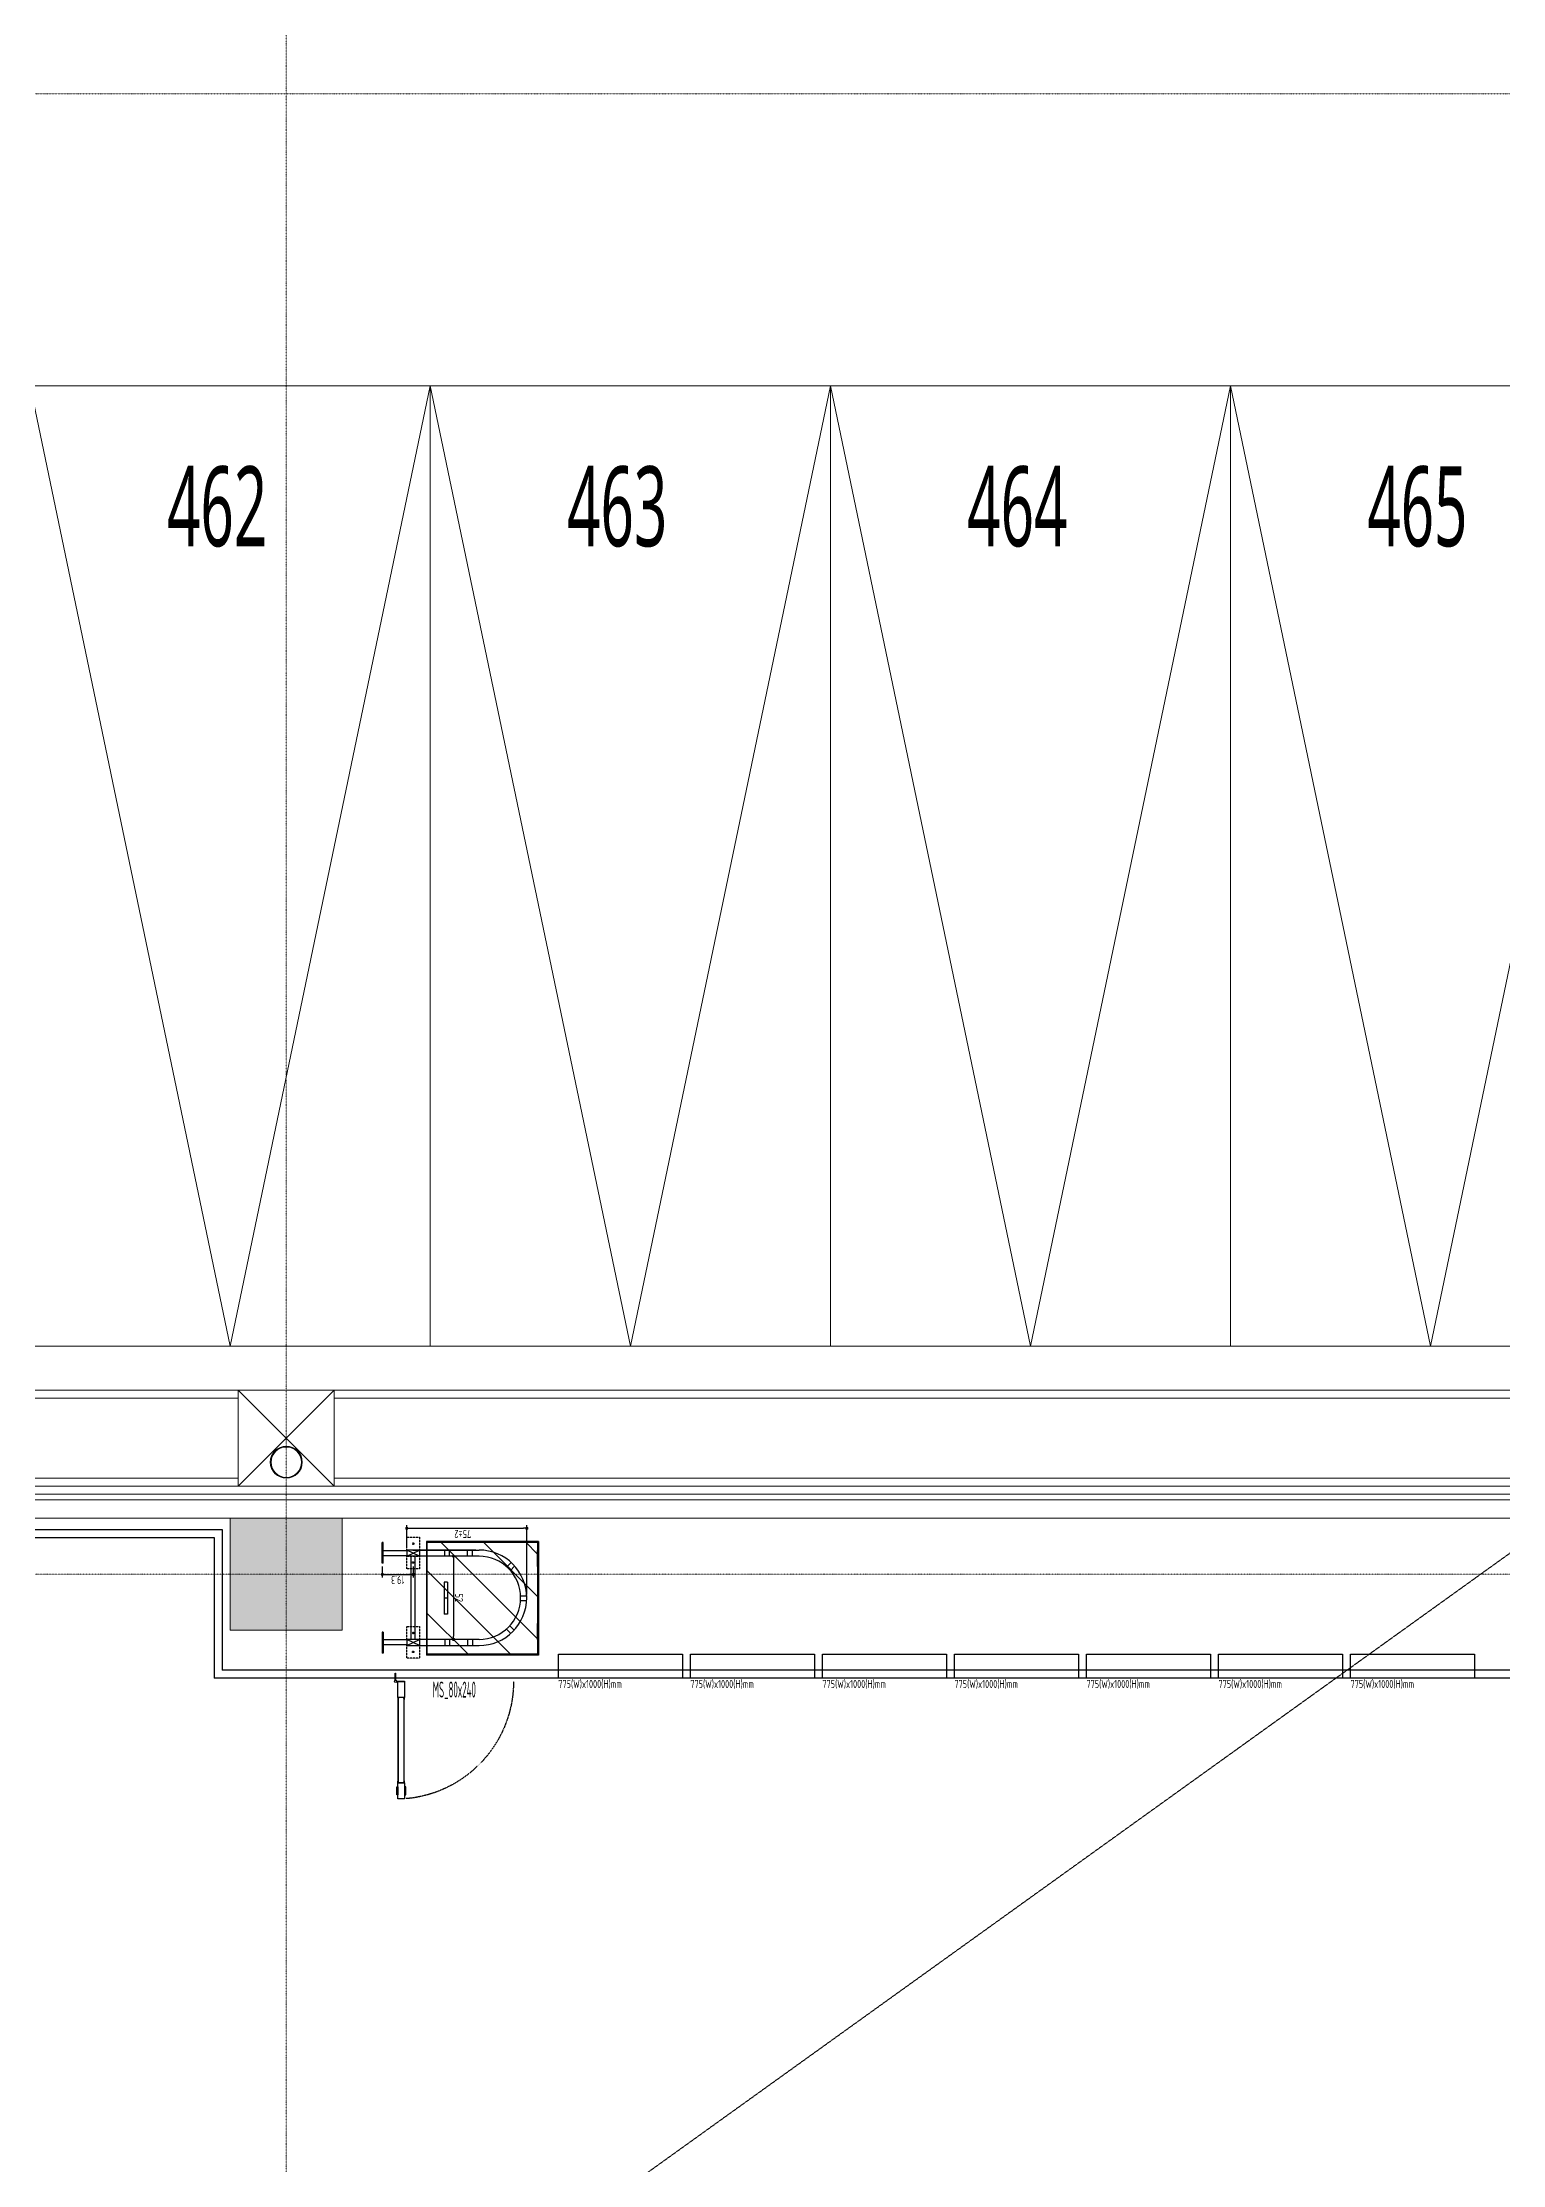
# Model space of a CAD drawing. Extents: x -76427 to 292734, y -42117 to 131250.
# Drawn here: x 225276 to 234400, y 86312 to 99570 of the extents above; entities that cross this region are included whole.
import ezdxf
from ezdxf.enums import TextEntityAlignment as Align

# ---------------------------------------------------------------- set-up
doc = ezdxf.new("R2010")
doc.units = 0
doc.header["$LTSCALE"] = 10
for name, pattern in [('H12PL1$0$HIDDEN', [0.4, 0.3, -0.1]), ('H12PL1$0$JJP_三點線', [0.9, 0.3, -0.15, 0, -0.15, 0, -0.15, 0, -0.15]), ('XFDP10$0$HIDDEN', [0.3, 0.2, -0.1]), ('XFDP10$0$HIDDEN2', [0.1875, 0.125, -0.0625]), ('XFM7P10ICA$0$H12PL1$0$JJP_三點線', [0.9, 0.3, -0.15, 0, -0.15, 0, -0.15, 0, -0.15]), ('XFM7P10ICA$0$XFDP15$0$HIDDEN', [0.3, 0.2, -0.1]), ('XFM7P10ICA$0$XFDP15$0$HIDDEN2', [0.1875, 0.125, -0.0625])]:
    doc.linetypes.add(name, pattern=pattern)
for name, color, linetype in [('H12PL1$0$A-OBJE-2D', 252, 'Continuous'), ('H12PL1$0$A-OBJE-MEP', 252, 'Continuous'), ('H12PL1$0$A-WALL-EX', 252, 'Continuous'), ('H12PL1$0$L10_14_DRAN', 252, 'Continuous'), ('H12PL1$0$L10_14_KABE1', 252, 'Continuous'), ('H12PL1$0$L10_14_PKG', 252, 'Continuous'), ('H12PL1$0$L10_14_PKG-NN', 252, 'Continuous'), ('H12PL1$0$L10_14_SUGATA3', 252, 'Continuous'), ('H12PL1$0$S-COL', 252, 'Continuous'), ('H12PL1$0$S-GRID', 252, 'Continuous'), ('XFDP10$0$A-Dim', 1, 'Continuous'), ('XFDP10$0$A-Door (50K)', 2, 'Continuous'), ('XFDP10$0$A-S-C1-800x1000-v (50K)', 212, 'Continuous'), ('XFDP10$0$A-STAIR (50K)', 2, 'Continuous'), ('XFDP10$0$A-W-P1S (50K)', 2, 'Continuous'), ('XFDP10$0$Lad-Door', 1, 'Continuous'), ('XFM7P10ICA$0$H12PL1$0$A-OBJE-MEP', 252, 'Continuous'), ('XFM7P10ICA$0$H12PL1$0$A-WALL-EX', 252, 'Continuous'), ('XFM7P10ICA$0$H12PL1$0$Hattch', 252, 'Continuous'), ('XFM7P10ICA$0$H12PL1$0$L-ROAD', 252, 'Continuous'), ('XFM7P10ICA$0$H12PL1$0$S-COL', 252, 'Continuous'), ('XFM7P10ICA$0$H12PL1$0$S-GRID', 252, 'Continuous'), ('XFM7P10ICA$0$XFDP15$0$A-Dim', 1, 'Continuous'), ('XFM7P10ICA$0$XFDP15$0$A-Door (50K)', 2, 'Continuous'), ('XFM7P10ICA$0$XFDP15$0$A-STAIR (50K)', 2, 'Continuous'), ('XFM7P10ICA$0$XFDP15$0$A-W-P1S (50K)', 2, 'Continuous'), ('XFM7P10ICA$0$XFDP15$0$Lad-Door', 1, 'Continuous')]:
    doc.layers.add(name, color=color, linetype=linetype)
doc.styles.add('H12PL1$0$Standard', font='', dxfattribs={"width": 0.8})
doc.styles.add('XFDP10$0$AA-TXT', font='isocp.shx', dxfattribs={"width": 0.8, "bigfont": 'china.shx'})
doc.styles.add('XFDP10$0$dim-txt', font='isocp.shx', dxfattribs={"width": 0.8, "bigfont": 'china.shx'})
doc.styles.add('XFM7P10ICA$0$XFDP15$0$AA-TXT', font='isocp.shx', dxfattribs={"width": 0.8, "bigfont": 'china.shx'})
doc.styles.add('XFM7P10ICA$0$XFDP15$0$dim-txt', font='isocp.shx', dxfattribs={"width": 0.8, "bigfont": 'china.shx'})
doc.styles.get('H12PL1$0$Standard').set_extended_font_data('Microsoft JhengHei')
doc.dimstyles.new('XFDP10$0$20-dim', dxfattribs={"dimscale": 20, "dimtxt": 0.25, "dimasz": 0.1, "dimexe": 0.1, "dimexo": 0.1, "dimgap": 0.05, "dimtad": 1, "dimdec": 1, "dimdsep": 46, "dimtxsty": 'XFDP10$0$dim-txt', "dimblk": 'XFDP10$0$Dot', "dimcen": 2, "dimclrd": 256, "dimclre": 256, "dimclrt": 256, "dimadec": 0, "dimazin": 0, "dimtfac": 1, "dimtdec": 1, "dimtix": 1, "dimtmove": 2, "dimatfit": 3, "dimfxl": 1, "dimtvp": 1, "dimarcsym": 0})
doc.dimstyles.new('XFM7P10ICA$0$XFDP15$0$20-dim', dxfattribs={"dimscale": 20, "dimtxt": 0.25, "dimasz": 0.1, "dimexe": 0.1, "dimexo": 0.1, "dimgap": 0.05, "dimtad": 1, "dimdec": 1, "dimdsep": 46, "dimtxsty": 'XFM7P10ICA$0$XFDP15$0$dim-txt', "dimblk": 'XFM7P10ICA$0$XFDP15$0$Dot', "dimcen": 2, "dimclrd": 256, "dimclre": 256, "dimclrt": 256, "dimadec": 0, "dimazin": 0, "dimtfac": 1, "dimtdec": 1, "dimtix": 1, "dimtmove": 2, "dimatfit": 3, "dimfxl": 1, "dimtvp": 1, "dimarcsym": 0})
pattern_1 = [(135, (-3.226, 0), (-13.2583, -13.2583), [])]

# ---------------------------------------------------------------- blocks, each defined once
blk = doc.blocks.new('XFM7P10ICA$0$XFDP15$0$Dot')
at = {"color": 0, "linetype": 'ByBlock', "lineweight": -2}
blk.add_line((-0.5, 0), (-1, 0), dxfattribs=at)
at = {"color": 0, "linetype": 'ByBlock', "const_width": 0.5}
blk.add_lwpolyline([(-0.25, 0, 1), (0.25, 0, 1)], format="xyb", close=True, dxfattribs=at)
blk = doc.blocks.new('*D355')
at = {"layer": 'DEFPOINTS', "color": 0, "transparency": 16777216}
for p in [(-19.3, -14.6), (-19.3, -21.5), (0, -21.5)]:
    blk.add_point(p, dxfattribs=at)
at = {"layer": 'XFM7P10ICA$0$XFDP15$0$A-Dim', "lineweight": -2, "transparency": 16777216}
for p, q in [((-19.3, -19.5), (-19.3, -12.6)), ((0, -19.5), (0, -12.6)), ((-2, -14.6), (-17.3, -14.6))]:
    blk.add_line(p, q, dxfattribs=at)
at = {"layer": 'XFM7P10ICA$0$XFDP15$0$A-Dim', "lineweight": -2, "transparency": 16777216, "xscale": 2, "yscale": 2, "zscale": 2, "rotation": 180}
blk.add_blockref('XFM7P10ICA$0$XFDP15$0$Dot', (-19.3, -14.6), dxfattribs=at)
at = {"layer": 'XFM7P10ICA$0$XFDP15$0$A-Dim', "lineweight": -2, "transparency": 16777216, "xscale": 2, "yscale": 2, "zscale": 2}
blk.add_blockref('XFM7P10ICA$0$XFDP15$0$Dot', (0, -14.6), dxfattribs=at)
at = {"layer": 'XFM7P10ICA$0$XFDP15$0$A-Dim', "transparency": 16777216, "insert": (-9.6, -11.1), "char_height": 5, "attachment_point": 5, "style": 'XFM7P10ICA$0$XFDP15$0$dim-txt'}
blk.add_mtext('\\A1;19.3', dxfattribs=at)
blk = doc.blocks.new('*D356')
at = {"layer": 'DEFPOINTS', "color": 0, "transparency": 16777216}
for p in [(-90.3, 0), (-15.3, -29.8), (-90.3, -43.4)]:
    blk.add_point(p, dxfattribs=at)
at = {"layer": 'XFM7P10ICA$0$XFDP15$0$A-Dim', "lineweight": -2, "transparency": 16777216}
for p, q in [((-90.3, -2), (-90.3, -45.4)), ((-15.3, -31.8), (-15.3, -45.4)), ((-17.3, -43.4), (-88.3, -43.4))]:
    blk.add_line(p, q, dxfattribs=at)
at = {"layer": 'XFM7P10ICA$0$XFDP15$0$A-Dim', "lineweight": -2, "transparency": 16777216, "xscale": 2, "yscale": 2, "zscale": 2, "rotation": 180}
blk.add_blockref('XFM7P10ICA$0$XFDP15$0$Dot', (-90.3, -43.4), dxfattribs=at)
at = {"layer": 'XFM7P10ICA$0$XFDP15$0$A-Dim', "lineweight": -2, "transparency": 16777216, "xscale": 2, "yscale": 2, "zscale": 2}
blk.add_blockref('XFM7P10ICA$0$XFDP15$0$Dot', (-15.3, -43.4), dxfattribs=at)
at = {"layer": 'XFM7P10ICA$0$XFDP15$0$A-Dim', "transparency": 16777216, "insert": (-52.8, -39.9), "char_height": 5, "attachment_point": 5, "style": 'XFM7P10ICA$0$XFDP15$0$dim-txt'}
blk.add_mtext('\\A1;75', dxfattribs=at)
blk = doc.blocks.new('*D357')
at = {"layer": 'DEFPOINTS', "color": 0, "transparency": 16777216}
for p in [(-52.1, 26), (-44.5, 26), (-52.1, -26)]:
    blk.add_point(p, dxfattribs=at)
at = {"layer": 'XFM7P10ICA$0$XFDP15$0$A-Dim', "lineweight": -2, "transparency": 16777216}
for p, q in [((-50.1, 26), (-42.5, 26)), ((-44.5, -24), (-44.5, 24)), ((-50.1, -26), (-42.5, -26))]:
    blk.add_line(p, q, dxfattribs=at)
at = {"layer": 'XFM7P10ICA$0$XFDP15$0$A-Dim', "lineweight": -2, "transparency": 16777216, "xscale": 2, "yscale": 2, "zscale": 2}
for p, rotation in [((-44.5, 26), 90), ((-44.5, -26), 270)]:
    blk.add_blockref('XFM7P10ICA$0$XFDP15$0$Dot', p, dxfattribs=dict(at, rotation=rotation))
at = {"layer": 'XFM7P10ICA$0$XFDP15$0$A-Dim', "transparency": 16777216, "insert": (-48, 0), "char_height": 5, "attachment_point": 5, "rotation": 90, "style": 'XFM7P10ICA$0$XFDP15$0$dim-txt'}
blk.add_mtext('\\A1;52', dxfattribs=at)
blk = doc.blocks.new('XFM7P10ICA$0$XFDP15$0$GAD2205')
blk.add_lwpolyline([(0, 1), (0, 1), (-18, 1, -0.414214), (-18, 2), (-18, 3, -0.414214), (-18, 3), (-14, 3, 0.414214), (-13, 4), (-13, 4, 0.414214), (-14, 4), (-18, 4, -0.414214), (-18, 5), (-18, 12, -0.414214), (-18, 12), (-18, 12, 0.414214), (-18, 12), (-18, 14, 0.72636), (-19, 14), (-19, 13, 0.158507), (-19, 13), (-19, 0, 0.414214), (-19, 0), (19, 0, 0.414214), (19, 0), (19, 13, 0.158507), (19, 13), (19, 14, 0.72636), (18, 14), (18, 12, 0.414214), (18, 12, -0.414214), (18, 12), (18, 5, -0.414214), (18, 4), (14, 4, 0.414214), (13, 4), (13, 4, 0.414214), (14, 3), (18, 3, -0.414214), (18, 3), (18, 2, -0.414214), (18, 1), (0, 1)], format="xyb", close=True)
blk = doc.blocks.new('XFM7P10ICA$0$XFDP15$0$Door-S80ap')
for p, q in [((8.8, 70.4), (8.8, 75.3)), ((8.8, 75.3), (9.6, 75.3)), ((9.6, 70.4), (8.8, 70.4)), ((9.6, 75.3), (9.6, 70.4))]:
    blk.add_line(p, q)
blk.add_lwpolyline([(4.8, 70.4), (4.8, 75.3), (4, 75.3), (4, 70.4)], close=True)
at = {"ltscale": 5}
for points in [[(8.8, 67.8), (8.8, 77.9), (4.8, 77.9), (4.8, 67.8)], [(5, 67.5), (5, 14.8), (5, 14.8), (5, 67.5)], [(8.6, 14.8), (8.5, 14.8), (8.5, 67.5), (8.6, 67.5)], [(8.8, 4.3), (8.8, 14.4), (4.8, 14.4), (4.8, 4.3)]]:
    blk.add_lwpolyline(points, close=True, dxfattribs=at)
blk.add_lwpolyline([(4.8, 67.9), (4.8, 66.7, 0.158507), (4.9, 66.7), (4.9, 66.5, 0.72636), (5, 66.6), (5, 66.7, 0.414214), (5, 66.7, -0.414214), (4.9, 66.8), (4.9, 67.5, -0.414214), (5, 67.5), (5.4, 67.5, 0.414214), (5.4, 67.5), (5.4, 67.6, 0.414214), (5.4, 67.6), (5, 67.6, -0.414214), (4.9, 67.6), (4.9, 67.8, -0.414214), (5, 67.8), (6.8, 67.8), (6.8, 67.8), (6.8, 67.8), (8.6, 67.8, -0.414214), (8.6, 67.8), (8.6, 67.6, -0.414214), (8.6, 67.6), (8.2, 67.6, 0.414214), (8.1, 67.6), (8.1, 67.5, 0.414214), (8.2, 67.5), (8.6, 67.5, -0.414214), (8.6, 67.5), (8.6, 66.8, -0.414214), (8.6, 66.7), (8.6, 66.7, 0.414214), (8.6, 66.7), (8.6, 66.6, 0.72636), (8.6, 66.5), (8.7, 66.7, 0.158507), (8.7, 66.7), (8.7, 67.9, 0.414214), (8.7, 67.9), (4.9, 67.9, 0.414214)], format="xyb", close=True, dxfattribs=at)
at = {"ltscale": 500}
for points in [[(3.2, -0.6), (3.2, 3.9), (3, 3.9), (3, -0.6)], [(8.5, 4.8), (4, 4.8), (4, 4.6), (8.5, 4.6)]]:
    blk.add_lwpolyline(points, close=True, dxfattribs=at)
at = {"linetype": 'XFM7P10ICA$0$XFDP15$0$HIDDEN', "ltscale": 0.1}
blk.add_arc((3.4, 4.4), 73.6, 0, 84.8641, dxfattribs=at)
at = {"ltscale": 500, "extrusion": (0, 0, -1)}
blk.add_ellipse((3.4, 4.4), major_axis=(-0.495, 0.495), ratio=1, start_param=5.497787, end_param=11.780972, dxfattribs=at)
at = {"ltscale": 5, "xscale": 0.1000000000058208, "yscale": 0.1000000000058208, "zscale": 0.1000000000058208}
blk.add_blockref('XFM7P10ICA$0$XFDP15$0$GAD2205', (6.8, 14.3), dxfattribs=at)
at = {"color": 9, "style": 'XFM7P10ICA$0$XFDP15$0$AA-TXT', "width": 0.45}
blk.add_attdef('100x240', text='', height=10, dxfattribs=at).set_placement((40, 10), align=Align.MIDDLE)
blk = doc.blocks.new('XFDP10$0$Dot')
at = {"color": 0, "linetype": 'ByBlock', "lineweight": -2}
blk.add_line((-0.5, 0), (-1, 0), dxfattribs=at)
at = {"color": 0, "linetype": 'ByBlock', "const_width": 0.5}
blk.add_lwpolyline([(-0.25, 0, 1), (0.25, 0, 1)], format="xyb", close=True, dxfattribs=at)
blk = doc.blocks.new('*D481')
at = {"layer": 'DEFPOINTS', "color": 0, "transparency": 16777216}
for p in [(-19.3, -14.6), (-19.3, -21.5), (0, -21.5)]:
    blk.add_point(p, dxfattribs=at)
at = {"layer": 'XFDP10$0$A-Dim', "lineweight": -2, "transparency": 16777216}
for p, q in [((-19.3, -19.5), (-19.3, -12.6)), ((0, -19.5), (0, -12.6)), ((-2, -14.6), (-17.3, -14.6))]:
    blk.add_line(p, q, dxfattribs=at)
at = {"layer": 'XFDP10$0$A-Dim', "lineweight": -2, "transparency": 16777216, "xscale": 2, "yscale": 2, "zscale": 2, "rotation": 180}
blk.add_blockref('XFDP10$0$Dot', (-19.3, -14.6), dxfattribs=at)
at = {"layer": 'XFDP10$0$A-Dim', "lineweight": -2, "transparency": 16777216, "xscale": 2, "yscale": 2, "zscale": 2}
blk.add_blockref('XFDP10$0$Dot', (0, -14.6), dxfattribs=at)
at = {"layer": 'XFDP10$0$A-Dim', "transparency": 16777216, "insert": (-9.6, -11.1), "char_height": 5, "attachment_point": 5, "style": 'XFDP10$0$dim-txt'}
blk.add_mtext('\\A1;19.3', dxfattribs=at)
blk = doc.blocks.new('*D482')
at = {"layer": 'DEFPOINTS', "color": 0, "transparency": 16777216}
for p in [(-90.3, 0), (-15.3, -29.8), (-90.3, -43.4)]:
    blk.add_point(p, dxfattribs=at)
at = {"layer": 'XFDP10$0$A-Dim', "lineweight": -2, "transparency": 16777216}
for p, q in [((-90.3, -2), (-90.3, -45.4)), ((-15.3, -31.8), (-15.3, -45.4)), ((-17.3, -43.4), (-88.3, -43.4))]:
    blk.add_line(p, q, dxfattribs=at)
at = {"layer": 'XFDP10$0$A-Dim', "lineweight": -2, "transparency": 16777216, "xscale": 2, "yscale": 2, "zscale": 2, "rotation": 180}
blk.add_blockref('XFDP10$0$Dot', (-90.3, -43.4), dxfattribs=at)
at = {"layer": 'XFDP10$0$A-Dim', "lineweight": -2, "transparency": 16777216, "xscale": 2, "yscale": 2, "zscale": 2}
blk.add_blockref('XFDP10$0$Dot', (-15.3, -43.4), dxfattribs=at)
at = {"layer": 'XFDP10$0$A-Dim', "transparency": 16777216, "insert": (-52.8, -39.9), "char_height": 5, "attachment_point": 5, "style": 'XFDP10$0$dim-txt'}
blk.add_mtext('\\A1;75', dxfattribs=at)
blk = doc.blocks.new('*D483')
at = {"layer": 'DEFPOINTS', "color": 0, "transparency": 16777216}
for p in [(-52.1, 26), (-44.5, 26), (-52.1, -26)]:
    blk.add_point(p, dxfattribs=at)
at = {"layer": 'XFDP10$0$A-Dim', "lineweight": -2, "transparency": 16777216}
for p, q in [((-50.1, 26), (-42.5, 26)), ((-44.5, -24), (-44.5, 24)), ((-50.1, -26), (-42.5, -26))]:
    blk.add_line(p, q, dxfattribs=at)
at = {"layer": 'XFDP10$0$A-Dim', "lineweight": -2, "transparency": 16777216, "xscale": 2, "yscale": 2, "zscale": 2}
for p, rotation in [((-44.5, 26), 90), ((-44.5, -26), 270)]:
    blk.add_blockref('XFDP10$0$Dot', p, dxfattribs=dict(at, rotation=rotation))
at = {"layer": 'XFDP10$0$A-Dim', "transparency": 16777216, "insert": (-48, 0), "char_height": 5, "attachment_point": 5, "rotation": 90, "style": 'XFDP10$0$dim-txt'}
blk.add_mtext('\\A1;52', dxfattribs=at)
blk = doc.blocks.new('XFDP10$0$GAD2205')
blk.add_lwpolyline([(0, 1), (0, 1), (-18, 1, -0.414214), (-18, 2), (-18, 3, -0.414214), (-18, 3), (-14, 3, 0.414214), (-13, 4), (-13, 4, 0.414214), (-14, 4), (-18, 4, -0.414214), (-18, 5), (-18, 12, -0.414214), (-18, 12), (-18, 12, 0.414214), (-18, 12), (-18, 14, 0.72636), (-19, 14), (-19, 13, 0.158507), (-19, 13), (-19, 0, 0.414214), (-19, 0), (19, 0, 0.414214), (19, 0), (19, 13, 0.158507), (19, 13), (19, 14, 0.72636), (18, 14), (18, 12, 0.414214), (18, 12, -0.414214), (18, 12), (18, 5, -0.414214), (18, 4), (14, 4, 0.414214), (13, 4), (13, 4, 0.414214), (14, 3), (18, 3, -0.414214), (18, 3), (18, 2, -0.414214), (18, 1), (0, 1)], format="xyb", close=True)
blk = doc.blocks.new('XFDP10$0$Door-S80ap')
for p, q in [((8.8, 70.4), (8.8, 75.3)), ((8.8, 75.3), (9.6, 75.3)), ((9.6, 70.4), (8.8, 70.4)), ((9.6, 75.3), (9.6, 70.4))]:
    blk.add_line(p, q)
blk.add_lwpolyline([(4.8, 70.4), (4.8, 75.3), (4, 75.3), (4, 70.4)], close=True)
at = {"ltscale": 5}
for points in [[(8.8, 67.8), (8.8, 77.9), (4.8, 77.9), (4.8, 67.8)], [(5, 67.5), (5, 14.8), (5, 14.8), (5, 67.5)], [(8.6, 14.8), (8.5, 14.8), (8.5, 67.5), (8.6, 67.5)], [(8.8, 4.3), (8.8, 14.4), (4.8, 14.4), (4.8, 4.3)]]:
    blk.add_lwpolyline(points, close=True, dxfattribs=at)
blk.add_lwpolyline([(4.8, 67.9), (4.8, 66.7, 0.158507), (4.9, 66.7), (4.9, 66.5, 0.72636), (5, 66.6), (5, 66.7, 0.414214), (5, 66.7, -0.414214), (4.9, 66.8), (4.9, 67.5, -0.414214), (5, 67.5), (5.4, 67.5, 0.414214), (5.4, 67.5), (5.4, 67.6, 0.414214), (5.4, 67.6), (5, 67.6, -0.414214), (4.9, 67.6), (4.9, 67.8, -0.414214), (5, 67.8), (6.8, 67.8), (6.8, 67.8), (6.8, 67.8), (8.6, 67.8, -0.414214), (8.6, 67.8), (8.6, 67.6, -0.414214), (8.6, 67.6), (8.2, 67.6, 0.414214), (8.1, 67.6), (8.1, 67.5, 0.414214), (8.2, 67.5), (8.6, 67.5, -0.414214), (8.6, 67.5), (8.6, 66.8, -0.414214), (8.6, 66.7), (8.6, 66.7, 0.414214), (8.6, 66.7), (8.6, 66.6, 0.72636), (8.6, 66.5), (8.7, 66.7, 0.158507), (8.7, 66.7), (8.7, 67.9, 0.414214), (8.7, 67.9), (4.9, 67.9, 0.414214)], format="xyb", close=True, dxfattribs=at)
at = {"ltscale": 500}
for points in [[(3.2, -0.6), (3.2, 3.9), (3, 3.9), (3, -0.6)], [(8.5, 4.8), (4, 4.8), (4, 4.6), (8.5, 4.6)]]:
    blk.add_lwpolyline(points, close=True, dxfattribs=at)
at = {"linetype": 'XFDP10$0$HIDDEN', "ltscale": 0.1}
blk.add_arc((3.4, 4.4), 73.6, 0, 84.8641, dxfattribs=at)
at = {"ltscale": 500, "extrusion": (0, 0, -1)}
blk.add_ellipse((3.4, 4.4), major_axis=(-0.495, 0.495), ratio=1, start_param=5.497787, end_param=11.780972, dxfattribs=at)
at = {"ltscale": 5, "xscale": 0.1000000000058208, "yscale": 0.1000000000058208, "zscale": 0.1000000000058208}
blk.add_blockref('XFDP10$0$GAD2205', (6.8, 14.3), dxfattribs=at)
at = {"color": 9, "style": 'XFDP10$0$AA-TXT', "width": 0.45}
blk.add_attdef('100x240', text='', height=10, dxfattribs=at).set_placement((40, 10), align=Align.MIDDLE)
blk = doc.blocks.new('*U493')
blk.add_lwpolyline([(0, 0), (0, 0.2583), (0.05, 0.2583), (0.05, 0)], close=True)
at = {"color": 1, "style": 'XFDP10$0$AA-TXT', "width": 0.8}
blk.add_attdef('高度', text='', height=0.1, rotation=90, dxfattribs=at).set_placement((0.1157, 0.07), align=Align.MIDDLE_LEFT)
blk = doc.blocks.new('XFM7P10ICA$0$XFDP15$0$LAD-1')
at = {"layer": 'XFM7P10ICA$0$XFDP15$0$Lad-Door'}
h = blk.add_hatch(dxfattribs=at)
h.set_pattern_fill('ANSI31', color=256, scale=150, angle=90, style=0)
h.set_pattern_definition(pattern_1)
h.paths.add_polyline_path([(-97.05, -34.71), (-97.05, 35.29), (-28.05, 35.29), (-28.05, -34.71)])
at = {"color": 0}
for p, q in [((-15.25, 29.8), (-60.45, 29.8)), ((-56.28, 26), (-56.28, 29.8)), ((-53.28, 26), (-53.28, 29.8)), ((-41.98, 26), (-41.98, 29.8)), ((-41.98, 26), (-41.98, 29.8)), ((-38.98, 26), (-38.98, 29.8)), ((-23.25, 26), (-23.25, 29.8)), ((-23.25, 29.8), (-15.25, 26)), ((-15.25, 29.8), (-23.25, 26)), ((-15.25, 26), (-15.25, 29.8)), ((-15.25, 29.31), (-0.6, 29.31)), ((-0.6, 34.53), (0, 34.53)), ((-0.6, 21.53), (-0.6, 34.53)), ((-0.6, 25.51), (-0.6, 30.51)), ((0, 21.53), (0, 34.53)), ((-79.73, 17.44), (-82.42, 20.13)), ((-77.59, 19.55), (-80.29, 22.24)), ((-60.45, 26), (-15.25, 26)), ((-20.5, 26), (-20.5, -26)), ((-18, 26), (-18, -26)), ((-15.25, 26.31), (-0.6, 26.31)), ((-0.6, 21.53), (0, 21.53)), ((-86.39, 1.7), (-90.2, 1.7)), ((-86.42, -1.3), (-90.22, -1.3)), ((-80, -17.14), (-82.69, -19.84)), ((-77.89, -19.28), (-80.58, -21.97)), ((-60.45, -26), (-15.25, -26)), ((-56.28, -26), (-56.28, -29.8)), ((-53.28, -26), (-53.28, -29.8)), ((-41.98, -26), (-41.98, -29.8)), ((-41.98, -26), (-41.98, -29.8)), ((-38.98, -26), (-38.98, -29.8)), ((-23.25, -29.8), (-23.25, -26)), ((-23.25, -26), (-15.25, -29.8)), ((-15.25, -26), (-23.25, -29.8)), ((-15.25, -29.8), (-15.25, -26)), ((-15.25, -26.31), (-0.6, -26.31)), ((-0.6, -21.53), (0, -21.53)), ((-0.6, -21.53), (-0.6, -34.53)), ((-0.6, -25.51), (-0.6, -30.51)), ((0, -21.53), (0, -34.53)), ((-19, -29.8), (-60.45, -29.8)), ((-58.4, -29.8), (-15.25, -29.8)), ((-15.25, -29.31), (-0.6, -29.31)), ((-0.6, -34.53), (0, -34.53))]:
    blk.add_line(p, q, dxfattribs=at)
at = {"color": 1, "linetype": 'XFM7P10ICA$0$XFDP15$0$HIDDEN2', "ltscale": 0.1}
for points in [[(-23.25, 37.8), (-15.25, 37.8), (-15.25, 29.8), (-23.25, 29.8)], [(-23.25, 26), (-15.25, 26), (-15.25, 18), (-23.25, 18)], [(-23.25, -18), (-15.25, -18), (-15.25, -26), (-23.25, -26)], [(-23.25, -29.8), (-15.25, -29.8), (-15.25, -37.8), (-23.25, -37.8)]]:
    blk.add_lwpolyline(points, close=True, dxfattribs=at)
at = {"color": 1, "linetype": 'XFM7P10ICA$0$XFDP15$0$HIDDEN2'}
for centre in [(-19.25, 33.8), (-19.25, 22), (-19.25, -22), (-19.25, -33.8)]:
    blk.add_circle(centre, 0.476, dxfattribs=at)
at = {"color": 0}
for radius in [29.8, 26]:
    blk.add_arc((-60.45, 0), radius, 90, 270, dxfattribs=at)
at = {"layer": 'XFM7P10ICA$0$XFDP15$0$Lad-Door'}
for p, q in [((-97.55, -35.21), (-97.55, 35.79)), ((-97.55, 35.79), (-27.55, 35.79)), ((-27.55, -35.21), (-27.55, 35.79)), ((-97.55, 16.02), (-97.55, 26.02)), ((-97.55, 26.02), (-96.75, 26.02)), ((-97.55, 21.02), (-96.75, 21.02)), ((-97.55, 16.02), (-96.75, 16.02)), ((-96.75, 16.02), (-96.75, 26.02)), ((-40.64, -9.71), (-40.64, 10.29)), ((-40.64, 10.29), (-38.64, 10.29)), ((-40.64, 0.29), (-38.64, 0.29)), ((-38.64, -9.71), (-38.64, 10.29)), ((-40.64, -9.71), (-38.64, -9.71)), ((-97.55, -29.47), (-97.55, -19.47)), ((-97.55, -19.47), (-96.75, -19.47)), ((-97.55, -24.47), (-96.75, -24.47)), ((-96.75, -29.47), (-96.75, -19.47)), ((-97.55, -29.47), (-96.75, -29.47)), ((-97.55, -35.21), (-27.55, -35.21))]:
    blk.add_line(p, q, dxfattribs=at)
blk.add_lwpolyline([(-97.05, -34.71), (-97.05, 35.29), (-28.05, 35.29), (-28.05, -34.71)], close=True, dxfattribs=at)
at = {"layer": 'XFM7P10ICA$0$XFDP15$0$A-Dim', "style": 'XFM7P10ICA$0$XFDP15$0$dim-txt', "width": 0.7}
blk.add_text('%%P2', height=5, dxfattribs=at).set_placement((-47.58, -39.81), align=Align.MIDDLE)
at = {"layer": 'XFM7P10ICA$0$XFDP15$0$A-Dim'}
dim = blk.add_linear_dim(base=(-44.49, 26), p1=(-52.06, -26), p2=(-52.06, 26), angle=270, dimstyle='XFM7P10ICA$0$XFDP15$0$20-dim', override={"dimscale": 20, "dimasz": 0.1, "dimatfit": 3}, dxfattribs=at)
dim.commit()
dim.dimension.update_dxf_attribs({"geometry": '*D357', "text_midpoint": (-47.99, 0)})
for base, p1, p2, picture, middle in [((-90.25, -43.45), (-15.25, -29.8), (-90.25, 0), '*D356', (-52.75, -39.95)), ((-19.2502, -14.6081), (0, -21.5304), (-19.2502, -21.5236), '*D355', (-9.6251, -11.1081))]:
    dim = blk.add_linear_dim(base=base, p1=p1, p2=p2, dimstyle='XFM7P10ICA$0$XFDP15$0$20-dim', override={"dimscale": 20}, dxfattribs=at)
    dim.commit()
    dim.dimension.update_dxf_attribs({"geometry": picture, "text_midpoint": middle})
blk = doc.blocks.new('XFM7P10ICA$0$XFDP15')
at = {"layer": 'XFM7P10ICA$0$XFDP15$0$A-W-P1S (50K)'}
for p, q in [((218800, 90280), (226400, 90280)), ((218850, 90230), (226350, 90230)), ((226350, 90230), (226350, 89350)), ((226400, 90280), (226400, 89400)), ((238875.4, 89400, 0), (226400, 89400)), ((238875.4, 89350, 0), (226350, 89350))]:
    blk.add_line(p, q, dxfattribs=at)
at = {"layer": 'XFM7P10ICA$0$XFDP15$0$A-Door (50K)'}
ref = blk.add_blockref('XFM7P10ICA$0$XFDP15$0$Door-S80ap', (227450, 89375), dxfattribs=dict(at, xscale=-10, yscale=10, zscale=10, rotation=180))
ref.add_attrib('100x240', 'MS_80x240', dxfattribs={"layer": '0', "color": 9, "height": 100, "style": 'XFM7P10ICA$0$XFDP15$0$AA-TXT', "width": 0.45}).set_placement((227850, 89275), align=Align.MIDDLE)
at = {"layer": 'XFM7P10ICA$0$XFDP15$0$A-STAIR (50K)', "extrusion": (0, 0, -1), "xscale": -10, "yscale": 10, "zscale": -10, "rotation": 180}
blk.add_blockref('XFM7P10ICA$0$XFDP15$0$LAD-1', (-227400, 89853), dxfattribs=at)
blk = doc.blocks.new('XFM7P10ICA$0$H12PL1')
at = {"layer": 'XFM7P10ICA$0$H12PL1$0$Hattch', "linetype": 'Continuous', "lineweight": 0}
blk.add_hatch(color=256, dxfattribs=at).paths.add_polyline_path([(226450, 89650), (227150, 89650), (227150, 90350), (226450, 90350)])
at = {"layer": 'XFM7P10ICA$0$H12PL1$0$A-OBJE-MEP', "lineweight": 0, "flags": 128}
blk.add_lwpolyline([(226895, 90700, 1), (226705, 90700, 1)], format="xyb", close=True, dxfattribs=at)
at = {"layer": 'XFM7P10ICA$0$H12PL1$0$A-OBJE-MEP', "lineweight": 0}
blk.add_circle((226800, 90700), 100, dxfattribs=at)
at = {"layer": 'XFM7P10ICA$0$H12PL1$0$A-WALL-EX', "lineweight": 0}
blk.add_line((151665, 90465), (243600, 90465), dxfattribs=at)
at = {"layer": 'XFM7P10ICA$0$H12PL1$0$A-WALL-EX', "lineweight": 0, "flags": 128}
for points in [[(243600, 90500), (151665, 90500)], [(151665, 90350), (243600, 90350)]]:
    blk.add_lwpolyline(points, dxfattribs=at)
at = {"layer": 'XFM7P10ICA$0$H12PL1$0$L-ROAD', "lineweight": 0, "flags": 128}
blk.add_lwpolyline([(127200, 90500), (151200, 90500), (151200, 99500), (193570, 99500), (193570, 90550), (243550, 90550), (243550, 97425), (243556.82, 97425, -0.39158949), (245800, 99500), (284591.7, 99500), (284623.03, 111500), (254650, 111578.26), (254600, 110000, -0.41421356), (250600, 106000), (18950, 106000, -0.41421356)], format="xyb", dxfattribs=at)
at = {"layer": 'XFM7P10ICA$0$H12PL1$0$S-COL', "lineweight": 0, "flags": 128}
blk.add_lwpolyline([(226450, 90350), (226450, 89650), (227150, 89650), (227150, 90350)], dxfattribs=at)
at = {"layer": 'XFM7P10ICA$0$H12PL1$0$S-GRID', "linetype": 'XFM7P10ICA$0$H12PL1$0$JJP_三點線', "lineweight": 0}
for p, q in [((226800, 128250), (226800, -28000)), ((-29000, 99250), (289600, 99250)), ((-29000, 90000), (289600, 90000))]:
    blk.add_line(p, q, dxfattribs=at)
blk.add_blockref('XFM7P10ICA$0$XFDP15', (0, 0))
blk = doc.blocks.new('XFM7P10ICA')
blk.add_blockref('XFM7P10ICA$0$H12PL1', (0, 0))
blk = doc.blocks.new('XFDP10$0$LAD-1')
at = {"layer": 'XFDP10$0$Lad-Door'}
h = blk.add_hatch(dxfattribs=at)
h.set_pattern_fill('ANSI31', color=256, scale=150, angle=90, style=0)
h.set_pattern_definition(pattern_1)
h.paths.add_polyline_path([(-97.05, -34.71), (-97.05, 35.29), (-28.05, 35.29), (-28.05, -34.71)])
at = {"color": 0}
for p, q in [((-15.25, 29.8), (-60.45, 29.8)), ((-56.28, 26), (-56.28, 29.8)), ((-53.28, 26), (-53.28, 29.8)), ((-41.98, 26), (-41.98, 29.8)), ((-41.98, 26), (-41.98, 29.8)), ((-38.98, 26), (-38.98, 29.8)), ((-23.25, 26), (-23.25, 29.8)), ((-23.25, 29.8), (-15.25, 26)), ((-15.25, 29.8), (-23.25, 26)), ((-15.25, 26), (-15.25, 29.8)), ((-15.25, 29.31), (-0.6, 29.31)), ((-0.6, 34.53), (0, 34.53)), ((-0.6, 21.53), (-0.6, 34.53)), ((-0.6, 25.51), (-0.6, 30.51)), ((0, 21.53), (0, 34.53)), ((-79.73, 17.44), (-82.42, 20.13)), ((-77.59, 19.55), (-80.29, 22.24)), ((-60.45, 26), (-15.25, 26)), ((-20.5, 26), (-20.5, -26)), ((-18, 26), (-18, -26)), ((-15.25, 26.31), (-0.6, 26.31)), ((-0.6, 21.53), (0, 21.53)), ((-86.39, 1.7), (-90.2, 1.7)), ((-86.42, -1.3), (-90.22, -1.3)), ((-80, -17.14), (-82.69, -19.84)), ((-77.89, -19.28), (-80.58, -21.97)), ((-60.45, -26), (-15.25, -26)), ((-56.28, -26), (-56.28, -29.8)), ((-53.28, -26), (-53.28, -29.8)), ((-41.98, -26), (-41.98, -29.8)), ((-41.98, -26), (-41.98, -29.8)), ((-38.98, -26), (-38.98, -29.8)), ((-23.25, -29.8), (-23.25, -26)), ((-23.25, -26), (-15.25, -29.8)), ((-15.25, -26), (-23.25, -29.8)), ((-15.25, -29.8), (-15.25, -26)), ((-15.25, -26.31), (-0.6, -26.31)), ((-0.6, -21.53), (0, -21.53)), ((-0.6, -21.53), (-0.6, -34.53)), ((-0.6, -25.51), (-0.6, -30.51)), ((0, -21.53), (0, -34.53)), ((-19, -29.8), (-60.45, -29.8)), ((-58.4, -29.8), (-15.25, -29.8)), ((-15.25, -29.31), (-0.6, -29.31)), ((-0.6, -34.53), (0, -34.53))]:
    blk.add_line(p, q, dxfattribs=at)
at = {"color": 1, "linetype": 'XFDP10$0$HIDDEN2', "ltscale": 0.1}
for points in [[(-23.25, 37.8), (-15.25, 37.8), (-15.25, 29.8), (-23.25, 29.8)], [(-23.25, 26), (-15.25, 26), (-15.25, 18), (-23.25, 18)], [(-23.25, -18), (-15.25, -18), (-15.25, -26), (-23.25, -26)], [(-23.25, -29.8), (-15.25, -29.8), (-15.25, -37.8), (-23.25, -37.8)]]:
    blk.add_lwpolyline(points, close=True, dxfattribs=at)
at = {"color": 1, "linetype": 'XFDP10$0$HIDDEN2'}
for centre in [(-19.25, 33.8), (-19.25, 22), (-19.25, -22), (-19.25, -33.8)]:
    blk.add_circle(centre, 0.476, dxfattribs=at)
at = {"color": 0}
for radius in [29.8, 26]:
    blk.add_arc((-60.45, 0), radius, 90, 270, dxfattribs=at)
at = {"layer": 'XFDP10$0$Lad-Door'}
for p, q in [((-97.55, -35.21), (-97.55, 35.79)), ((-97.55, 35.79), (-27.55, 35.79)), ((-27.55, -35.21), (-27.55, 35.79)), ((-97.55, 16.02), (-97.55, 26.02)), ((-97.55, 26.02), (-96.75, 26.02)), ((-97.55, 21.02), (-96.75, 21.02)), ((-97.55, 16.02), (-96.75, 16.02)), ((-96.75, 16.02), (-96.75, 26.02)), ((-40.64, -9.71), (-40.64, 10.29)), ((-40.64, 10.29), (-38.64, 10.29)), ((-40.64, 0.29), (-38.64, 0.29)), ((-38.64, -9.71), (-38.64, 10.29)), ((-40.64, -9.71), (-38.64, -9.71)), ((-97.55, -29.47), (-97.55, -19.47)), ((-97.55, -19.47), (-96.75, -19.47)), ((-97.55, -24.47), (-96.75, -24.47)), ((-96.75, -29.47), (-96.75, -19.47)), ((-97.55, -29.47), (-96.75, -29.47)), ((-97.55, -35.21), (-27.55, -35.21))]:
    blk.add_line(p, q, dxfattribs=at)
blk.add_lwpolyline([(-97.05, -34.71), (-97.05, 35.29), (-28.05, 35.29), (-28.05, -34.71)], close=True, dxfattribs=at)
at = {"layer": 'XFDP10$0$A-Dim', "style": 'XFDP10$0$dim-txt', "width": 0.7}
blk.add_text('%%P2', height=5, dxfattribs=at).set_placement((-47.58, -39.81), align=Align.MIDDLE)
at = {"layer": 'XFDP10$0$A-Dim'}
dim = blk.add_linear_dim(base=(-44.49, 26), p1=(-52.06, -26), p2=(-52.06, 26), angle=270, dimstyle='XFDP10$0$20-dim', override={"dimscale": 20, "dimasz": 0.1, "dimatfit": 3}, dxfattribs=at)
dim.commit()
dim.dimension.update_dxf_attribs({"geometry": '*D483', "text_midpoint": (-47.99, 0)})
for base, p1, p2, picture, middle in [((-90.25, -43.45), (-15.25, -29.8), (-90.25, 0), '*D482', (-52.75, -39.95)), ((-19.2502, -14.6081), (0, -21.5304), (-19.2502, -21.5236), '*D481', (-9.6251, -11.1081))]:
    dim = blk.add_linear_dim(base=base, p1=p1, p2=p2, dimstyle='XFDP10$0$20-dim', override={"dimscale": 20}, dxfattribs=at)
    dim.commit()
    dim.dimension.update_dxf_attribs({"geometry": picture, "text_midpoint": middle})
blk = doc.blocks.new('XFDP10')
at = {"layer": 'XFDP10$0$A-W-P1S (50K)'}
for p, q in [((218800, 90280), (226400, 90280)), ((218850, 90230), (226350, 90230)), ((226350, 90230), (226350, 89350)), ((226400, 90280), (226400, 89400)), ((238875.4, 89400, 0), (226400, 89400)), ((238875.4, 89350, 0), (226350, 89350))]:
    blk.add_line(p, q, dxfattribs=at)
at = {"layer": 'XFDP10$0$A-Door (50K)'}
ref = blk.add_blockref('XFDP10$0$Door-S80ap', (227450, 89375), dxfattribs=dict(at, xscale=-10, yscale=10, zscale=10, rotation=180))
ref.add_attrib('100x240', 'MS_80x240', dxfattribs={"layer": '0', "color": 9, "height": 100, "style": 'XFDP10$0$AA-TXT', "width": 0.45}).set_placement((227850, 89275), align=Align.MIDDLE)
at = {"layer": 'XFDP10$0$A-S-C1-800x1000-v (50K)'}
ref = blk.add_blockref('*U493', (228500, 89500, 0), dxfattribs=dict(at, xscale=3000, yscale=3000, zscale=3000, rotation=270))
ref.add_attrib('高度', '775(W)x1000(H)mm', dxfattribs={"layer": '0', "color": 1, "height": 50, "style": 'XFDP10$0$AA-TXT', "width": 0.8}).set_placement((228500, 89314.8, 0), align=Align.MIDDLE_LEFT)
ref = blk.add_blockref('*U493', (229325, 89500, 0), dxfattribs=dict(at, xscale=3000, yscale=3000, zscale=3000, rotation=270))
ref.add_attrib('高度', '775(W)x1000(H)mm', dxfattribs={"layer": '0', "color": 1, "height": 50, "style": 'XFDP10$0$AA-TXT', "width": 0.8}).set_placement((229325, 89314.8, 0), align=Align.MIDDLE_LEFT)
ref = blk.add_blockref('*U493', (230150, 89500, 0), dxfattribs=dict(at, xscale=3000, yscale=3000, zscale=3000, rotation=270))
ref.add_attrib('高度', '775(W)x1000(H)mm', dxfattribs={"layer": '0', "color": 1, "height": 50, "style": 'XFDP10$0$AA-TXT', "width": 0.8}).set_placement((230150, 89314.8, 0), align=Align.MIDDLE_LEFT)
ref = blk.add_blockref('*U493', (230975, 89500, 0), dxfattribs=dict(at, xscale=3000, yscale=3000, zscale=3000, rotation=270))
ref.add_attrib('高度', '775(W)x1000(H)mm', dxfattribs={"layer": '0', "color": 1, "height": 50, "style": 'XFDP10$0$AA-TXT', "width": 0.8}).set_placement((230975, 89314.8, 0), align=Align.MIDDLE_LEFT)
ref = blk.add_blockref('*U493', (231800, 89500, 0), dxfattribs=dict(at, xscale=3000, yscale=3000, zscale=3000, rotation=270))
ref.add_attrib('高度', '775(W)x1000(H)mm', dxfattribs={"layer": '0', "color": 1, "height": 50, "style": 'XFDP10$0$AA-TXT', "width": 0.8}).set_placement((231800, 89314.8, 0), align=Align.MIDDLE_LEFT)
ref = blk.add_blockref('*U493', (232625, 89500, 0), dxfattribs=dict(at, xscale=3000, yscale=3000, zscale=3000, rotation=270))
ref.add_attrib('高度', '775(W)x1000(H)mm', dxfattribs={"layer": '0', "color": 1, "height": 50, "style": 'XFDP10$0$AA-TXT', "width": 0.8}).set_placement((232625, 89314.8, 0), align=Align.MIDDLE_LEFT)
ref = blk.add_blockref('*U493', (233450, 89500, 0), dxfattribs=dict(at, xscale=3000, yscale=3000, zscale=3000, rotation=270))
ref.add_attrib('高度', '775(W)x1000(H)mm', dxfattribs={"layer": '0', "color": 1, "height": 50, "style": 'XFDP10$0$AA-TXT', "width": 0.8}).set_placement((233450, 89314.8, 0), align=Align.MIDDLE_LEFT)
at = {"layer": 'XFDP10$0$A-STAIR (50K)', "extrusion": (0, 0, -1), "xscale": -10, "yscale": 10, "zscale": -10, "rotation": 180}
blk.add_blockref('XFDP10$0$LAD-1', (-227400, 89853), dxfattribs=at)
blk = doc.blocks.new('H12PL1')
at = {"layer": 'H12PL1$0$A-OBJE-2D', "linetype": 'H12PL1$0$HIDDEN', "lineweight": 0}
blk.add_line((192000, 59650), (234750, 90350), dxfattribs=at)
at = {"layer": 'H12PL1$0$A-OBJE-MEP', "lineweight": 0, "flags": 128}
blk.add_lwpolyline([(226895, 90700, 1), (226705, 90700, 1)], format="xyb", close=True, dxfattribs=at)
at = {"layer": 'H12PL1$0$A-OBJE-MEP', "lineweight": 0}
blk.add_circle((226800, 90700), 100, dxfattribs=at)
at = {"layer": 'H12PL1$0$A-WALL-EX', "lineweight": 0}
blk.add_line((151700, 90465), (243600, 90465), dxfattribs=at)
at = {"layer": 'H12PL1$0$A-WALL-EX', "lineweight": 0, "flags": 128}
for points in [[(151700, 90500), (243600, 90500)], [(151700, 90500), (243600, 90500)], [(151700, 90500), (243600, 90500)], [(151700, 90500), (243600, 90500)], [(151700, 90500), (243600, 90500)], [(151700, 90500), (243600, 90500)], [(151700, 90500), (243600, 90500)], [(243600, 90500), (151700, 90500)], [(151550, 90350), (243635, 90350)]]:
    blk.add_lwpolyline(points, dxfattribs=at)
at = {"layer": 'H12PL1$0$L10_14_DRAN', "lineweight": 0}
blk.add_circle((226800, 90700), 100, dxfattribs=at)
at = {"layer": 'H12PL1$0$L10_14_KABE1', "lineweight": 0}
blk.add_line((243550, 90550), (185350, 90550), dxfattribs=at)
at = {"layer": 'H12PL1$0$L10_14_PKG', "lineweight": 0, "flags": 128}
for points in [[(225200, 97425), (226450, 91425), (227700, 97425)], [(227700, 97425), (228950, 91425), (230200, 97425)], [(230200, 97425), (231450, 91425), (232700, 97425)], [(232700, 97425), (233950, 91425), (235200, 97425)]]:
    blk.add_lwpolyline(points, dxfattribs=at)
for points in [[(225200, 97425), (225200, 91425), (227700, 91425), (227700, 97425)], [(227700, 97425), (227700, 91425), (230200, 91425), (230200, 97425)], [(230200, 97425), (230200, 91425), (232700, 91425), (232700, 97425)], [(232700, 97425), (232700, 91425), (235200, 91425), (235200, 97425)]]:
    blk.add_lwpolyline(points, close=True, dxfattribs=at)
at = {"layer": 'H12PL1$0$L10_14_SUGATA3', "lineweight": 0}
for p, q in [((155280, 91150), (243550, 91150)), ((218700, 91100), (226500, 91100)), ((226500, 91150), (227100, 90550)), ((226500, 90550), (227100, 91150)), ((227100, 91100), (234900, 91100)), ((218700, 90600), (226500, 90600)), ((227100, 90600), (234900, 90600))]:
    blk.add_line(p, q, dxfattribs=at)
at = {"layer": 'H12PL1$0$L10_14_SUGATA3', "lineweight": 0, "flags": 128}
blk.add_lwpolyline([(226500, 90550), (227100, 90550), (227100, 91150), (226500, 91150)], close=True, dxfattribs=at)
at = {"layer": 'H12PL1$0$S-COL', "lineweight": 0, "flags": 128}
blk.add_lwpolyline([(226450, 90350), (226450, 89650), (227150, 89650), (227150, 90350)], dxfattribs=at)
at = {"layer": 'H12PL1$0$S-GRID', "linetype": 'H12PL1$0$JJP_三點線', "lineweight": 0}
for p, q in [((226800, 128250), (226800, -28000)), ((-29000, 99250), (289600, 99250)), ((-29000, 90000), (289600, 90000))]:
    blk.add_line(p, q, dxfattribs=at)
blk.add_blockref('XFDP10', (0, 0))
at = {"layer": 'H12PL1$0$L10_14_PKG-NN', "linetype": 'Continuous', "lineweight": 0, "char_height": 500, "attachment_point": 4, "style": 'H12PL1$0$Standard'}
for s, insert in [('\\A1;{\\W0.56;462}', (226054.97, 96668.93)), ('\\A1;{\\W0.56;463}', (228554.97, 96668.93)), ('\\A1;{\\W0.56;464}', (231054.97, 96668.93)), ('\\A1;{\\W0.56;465}', (233554.97, 96668.93))]:
    blk.add_mtext(s, dxfattribs=dict(at, insert=insert))

msp = doc.modelspace()

# ---------------------------------------------------------------- block references
msp.add_blockref('XFM7P10ICA', (0, 0))

# ---------------------------------------------------------------- next in the draw order: block references
msp.add_blockref('H12PL1', (0, 0))

doc.saveas('drawing.dxf')
